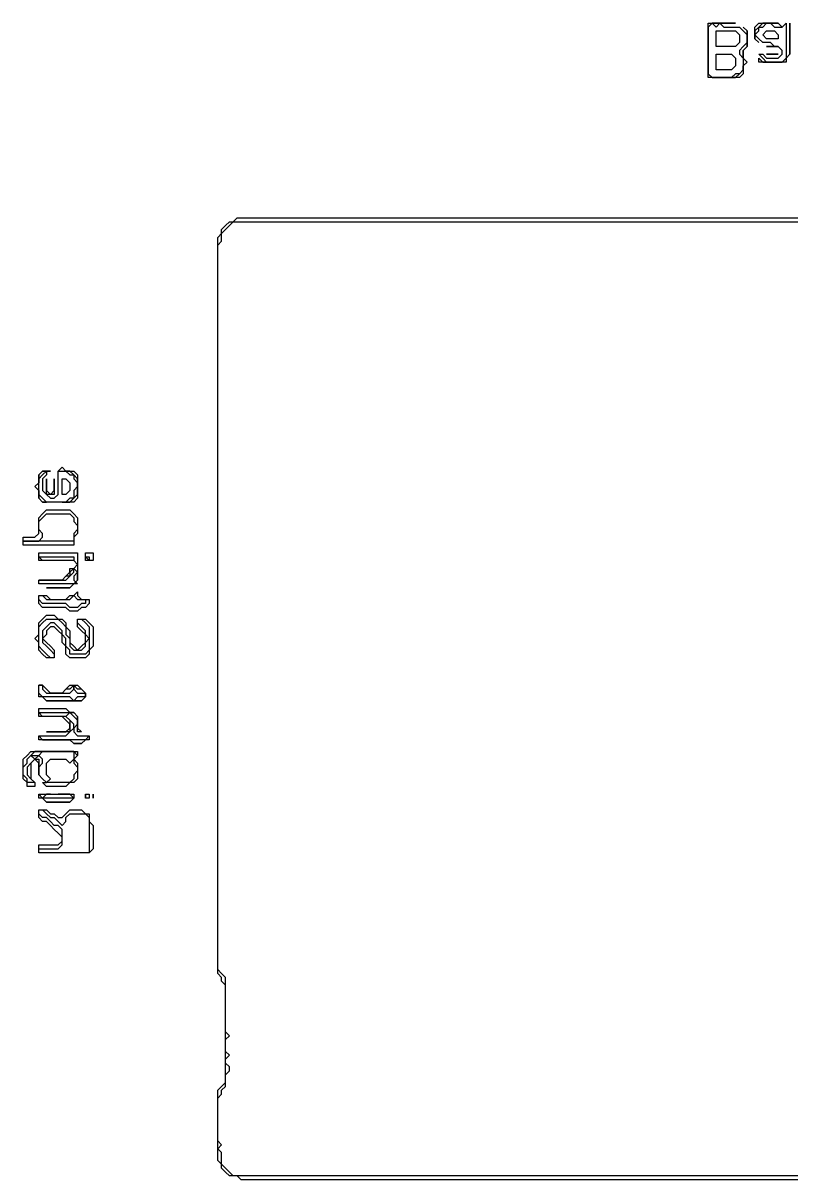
# Model space of a CAD drawing. Header units: metres. Extents: x 61 to 947, y 23 to 655.
# Drawn here: x 491 to 689, y 54 to 351 of the extents above; entities that cross this region are included whole.
import ezdxf

# ---------------------------------------------------------------- set-up
doc = ezdxf.new("R2010")
doc.units = ezdxf.units.M

msp = doc.modelspace()

# ---------------------------------------------------------------- linework, layer by layer
for points in [[(668, 337, 0), (667, 338, 0), (667, 339, 0), (667, 340, 0), (667, 341, 0), (667, 342, 0), (667, 343, 0), (667, 344, 0), (667, 345, 0), (667, 346, 0), (667, 347, 0), (667, 348, 0), (667, 349, 0), (667, 350, 0), (668, 351, 0), (669, 350, 0), (670, 351, 0), (671, 350, 0), (672, 350, 0), (673, 350, 0), (674, 350, 0), (675, 350, 0), (676, 349, 0), (677, 348, 0), (677, 347, 0), (677, 346, 0), (676, 345, 0), (675, 344, 0), (675, 343, 0), (676, 342, 0), (676, 341, 0), (676, 340, 0), (676, 339, 0), (675, 338, 0), (674, 338, 0), (673, 337, 0), (672, 337, 0), (671, 337, 0), (670, 337, 0), (669, 337, 0)], [(682, 341, 0), (681, 342, 0), (680, 343, 0), (681, 343, 0), (682, 342, 0), (683, 342, 0), (684, 342, 0), (685, 342, 0), (686, 343, 0), (686, 344, 0), (685, 345, 0), (684, 345, 0), (683, 346, 0), (682, 346, 0), (681, 346, 0), (680, 347, 0), (679, 348, 0), (680, 349, 0), (680, 350, 0), (681, 350, 0), (682, 351, 0), (683, 351, 0), (684, 350, 0), (685, 350, 0), (686, 350, 0), (687, 351, 0), (687, 350, 0), (687, 349, 0), (687, 348, 0), (687, 347, 0), (687, 346, 0), (687, 345, 0), (687, 344, 0), (687, 343, 0), (687, 342, 0), (686, 341, 0), (685, 341, 0), (684, 341, 0), (683, 341, 0)], [(497, 228, 0), (496, 229, 0), (495, 230, 0), (495, 231, 0), (495, 232, 0), (495, 233, 0), (495, 234, 0), (496, 235, 0), (497, 236, 0), (497, 235, 0), (496, 234, 0), (496, 233, 0), (496, 232, 0), (496, 231, 0), (497, 230, 0), (498, 229, 0), (499, 229, 0), (500, 230, 0), (500, 231, 0), (500, 232, 0), (500, 233, 0), (500, 234, 0), (500, 235, 0), (500, 236, 0), (501, 236, 0), (502, 236, 0), (503, 235, 0), (504, 235, 0), (504, 234, 0), (505, 233, 0), (505, 232, 0), (504, 231, 0), (504, 230, 0), (504, 229, 0), (503, 229, 0), (502, 228, 0), (501, 228, 0), (500, 228, 0), (499, 228, 0), (498, 228, 0)], [(491, 218, 0), (492, 218, 0), (493, 218, 0), (494, 218, 0), (495, 218, 0), (496, 219, 0), (496, 220, 0), (495, 221, 0), (495, 222, 0), (495, 223, 0), (496, 224, 0), (497, 225, 0), (498, 225, 0), (499, 225, 0), (500, 225, 0), (501, 225, 0), (502, 225, 0), (503, 225, 0), (504, 224, 0), (504, 223, 0), (505, 222, 0), (505, 221, 0), (504, 220, 0), (504, 219, 0), (504, 218, 0), (503, 218, 0), (502, 218, 0), (501, 218, 0), (500, 218, 0), (499, 218, 0), (498, 218, 0), (497, 218, 0), (496, 218, 0), (495, 218, 0), (494, 218, 0), (493, 218, 0), (492, 218, 0)], [(496, 213, 0), (495, 214, 0), (496, 214, 0), (497, 214, 0), (498, 214, 0), (499, 214, 0), (500, 214, 0), (501, 214, 0), (502, 214, 0), (503, 214, 0), (504, 214, 0), (504, 213, 0), (503, 213, 0), (502, 213, 0), (501, 213, 0), (500, 213, 0), (499, 213, 0), (498, 213, 0), (497, 213, 0)], [(508, 213, 0), (507, 214, 0), (508, 214, 0)], [(495, 207, 0), (495, 208, 0), (496, 208, 0), (497, 208, 0), (498, 208, 0), (499, 208, 0), (500, 208, 0), (501, 208, 0), (502, 208, 0), (503, 209, 0), (504, 210, 0), (504, 211, 0), (505, 210, 0), (504, 209, 0), (504, 208, 0), (505, 207, 0), (504, 207, 0), (503, 207, 0), (502, 207, 0), (501, 207, 0), (500, 207, 0), (499, 207, 0), (498, 207, 0), (497, 207, 0), (496, 207, 0)], [(503, 201, 0), (502, 202, 0), (501, 202, 0), (500, 202, 0), (499, 202, 0), (498, 202, 0), (497, 202, 0), (496, 202, 0), (495, 203, 0), (495, 204, 0), (496, 204, 0), (497, 203, 0), (498, 203, 0), (499, 203, 0), (500, 203, 0), (501, 203, 0), (502, 203, 0), (503, 203, 0), (504, 204, 0), (505, 203, 0), (506, 203, 0), (507, 203, 0), (507, 202, 0), (506, 202, 0), (505, 201, 0), (504, 201, 0)], [(498, 188, 0), (497, 189, 0), (496, 190, 0), (495, 191, 0), (495, 192, 0), (495, 193, 0), (495, 194, 0), (495, 195, 0), (495, 196, 0), (496, 197, 0), (497, 198, 0), (498, 198, 0), (499, 198, 0), (500, 198, 0), (501, 197, 0), (502, 196, 0), (502, 195, 0), (502, 194, 0), (503, 193, 0), (503, 192, 0), (503, 191, 0), (504, 190, 0), (505, 190, 0), (506, 190, 0), (507, 191, 0), (507, 192, 0), (508, 193, 0), (507, 194, 0), (507, 195, 0), (506, 196, 0), (505, 197, 0), (505, 198, 0), (506, 198, 0), (507, 197, 0), (508, 196, 0), (508, 195, 0), (508, 194, 0), (508, 193, 0), (508, 192, 0), (508, 191, 0), (508, 190, 0), (507, 189, 0), (506, 189, 0), (505, 189, 0), (504, 189, 0), (503, 189, 0), (503, 190, 0), (502, 191, 0), (502, 192, 0), (502, 193, 0), (501, 194, 0), (501, 195, 0), (500, 196, 0), (499, 197, 0), (498, 197, 0), (497, 196, 0), (496, 195, 0), (496, 194, 0), (496, 193, 0), (496, 192, 0), (497, 191, 0), (498, 190, 0), (499, 189, 0), (499, 188, 0)], [(504, 177, 0), (503, 178, 0), (502, 178, 0), (501, 178, 0), (500, 178, 0), (499, 178, 0), (498, 178, 0), (497, 178, 0), (496, 178, 0), (495, 179, 0), (495, 180, 0), (495, 181, 0), (496, 181, 0), (496, 180, 0), (497, 179, 0), (498, 179, 0), (499, 179, 0), (500, 179, 0), (501, 179, 0), (502, 179, 0), (503, 179, 0), (504, 180, 0), (504, 181, 0), (504, 180, 0), (505, 179, 0), (506, 179, 0), (507, 179, 0), (507, 178, 0), (506, 178, 0), (505, 178, 0)], [(495, 167, 0), (495, 168, 0), (496, 168, 0), (497, 168, 0), (498, 168, 0), (499, 168, 0), (500, 168, 0), (501, 168, 0), (502, 168, 0), (503, 169, 0), (504, 170, 0), (504, 171, 0), (503, 172, 0), (502, 173, 0), (501, 173, 0), (500, 173, 0), (499, 173, 0), (498, 173, 0), (497, 173, 0), (496, 173, 0), (495, 174, 0), (496, 174, 0), (497, 174, 0), (498, 174, 0), (499, 174, 0), (500, 174, 0), (501, 174, 0), (502, 174, 0), (503, 174, 0), (504, 173, 0), (505, 172, 0), (505, 171, 0), (504, 170, 0), (504, 169, 0), (505, 168, 0), (506, 168, 0), (507, 168, 0), (508, 168, 0), (508, 167, 0), (507, 167, 0), (506, 167, 0), (505, 167, 0), (504, 167, 0), (503, 167, 0), (502, 167, 0), (501, 167, 0), (500, 167, 0), (499, 167, 0), (498, 167, 0), (497, 167, 0), (496, 167, 0)], [(492, 156, 0), (492, 157, 0), (491, 158, 0), (491, 159, 0), (491, 160, 0), (492, 161, 0), (492, 162, 0), (493, 163, 0), (494, 163, 0), (495, 163, 0), (496, 164, 0), (497, 164, 0), (498, 164, 0), (499, 164, 0), (500, 164, 0), (501, 164, 0), (502, 164, 0), (503, 164, 0), (504, 164, 0), (504, 163, 0), (504, 162, 0), (504, 161, 0), (505, 160, 0), (505, 159, 0), (504, 158, 0), (504, 157, 0), (503, 156, 0), (502, 156, 0), (501, 156, 0), (500, 156, 0), (499, 156, 0), (498, 156, 0), (497, 156, 0), (496, 157, 0), (495, 158, 0), (495, 159, 0), (495, 160, 0), (496, 161, 0), (496, 162, 0), (495, 163, 0), (494, 162, 0), (493, 161, 0), (492, 160, 0), (492, 159, 0), (492, 158, 0), (493, 157, 0), (494, 156, 0), (493, 156, 0)], [(495, 152, 0), (495, 153, 0), (496, 153, 0), (497, 153, 0), (498, 153, 0), (499, 153, 0), (500, 153, 0), (501, 153, 0), (502, 153, 0), (503, 153, 0), (504, 153, 0), (504, 152, 0), (503, 152, 0), (502, 152, 0), (501, 152, 0), (500, 152, 0), (499, 152, 0), (498, 152, 0), (497, 152, 0), (496, 152, 0)], [(507, 152, 0), (507, 153, 0), (508, 153, 0), (508, 152, 0)], [(495, 138, 0), (495, 139, 0), (496, 139, 0), (497, 139, 0), (498, 139, 0), (499, 139, 0), (500, 139, 0), (501, 140, 0), (501, 141, 0), (501, 142, 0), (501, 143, 0), (501, 144, 0), (500, 145, 0), (499, 145, 0), (498, 146, 0), (497, 147, 0), (496, 147, 0), (495, 148, 0), (495, 149, 0), (496, 149, 0), (497, 148, 0), (498, 147, 0), (499, 147, 0), (500, 146, 0), (501, 145, 0), (502, 146, 0), (502, 147, 0), (503, 148, 0), (504, 148, 0), (505, 148, 0), (506, 148, 0), (507, 148, 0), (508, 147, 0), (508, 146, 0), (508, 145, 0), (508, 144, 0), (508, 143, 0), (508, 142, 0), (508, 141, 0), (508, 140, 0), (508, 139, 0), (508, 138, 0), (507, 138, 0), (506, 138, 0), (505, 138, 0), (504, 138, 0), (503, 138, 0), (502, 138, 0), (501, 138, 0), (500, 138, 0), (499, 138, 0), (498, 138, 0), (497, 138, 0), (496, 138, 0)]]:
    msp.add_polyline3d(points, close=True)
msp.add_polyline3d([(690, 55, 0), (689, 55, 0), (688, 55, 0), (687, 55, 0), (686, 55, 0), (685, 55, 0), (684, 55, 0), (683, 55, 0), (682, 55, 0), (681, 55, 0), (680, 55, 0), (679, 55, 0), (678, 55, 0), (677, 55, 0), (676, 55, 0), (675, 55, 0), (674, 55, 0), (673, 55, 0), (672, 55, 0), (671, 55, 0), (670, 55, 0), (669, 55, 0), (668, 55, 0), (667, 55, 0), (666, 55, 0), (665, 55, 0), (664, 55, 0), (663, 55, 0), (662, 55, 0), (661, 55, 0), (660, 55, 0), (659, 55, 0), (658, 55, 0), (657, 55, 0), (656, 55, 0), (655, 55, 0), (654, 55, 0), (653, 55, 0), (652, 55, 0), (651, 55, 0), (650, 55, 0), (649, 55, 0), (648, 55, 0), (647, 55, 0), (646, 55, 0), (645, 55, 0), (644, 55, 0), (643, 55, 0), (642, 55, 0), (641, 55, 0), (640, 55, 0), (639, 55, 0), (638, 55, 0), (637, 55, 0), (636, 55, 0), (635, 55, 0), (634, 55, 0), (633, 55, 0), (632, 55, 0), (631, 55, 0), (630, 55, 0), (629, 55, 0), (628, 55, 0), (627, 55, 0), (626, 55, 0), (625, 55, 0), (624, 55, 0), (623, 55, 0), (622, 55, 0), (621, 55, 0), (620, 55, 0), (619, 55, 0), (618, 55, 0), (617, 55, 0), (616, 55, 0), (615, 55, 0), (614, 55, 0), (613, 55, 0), (612, 55, 0), (611, 55, 0), (610, 55, 0), (609, 55, 0), (608, 55, 0), (607, 55, 0), (606, 55, 0), (605, 55, 0), (604, 55, 0), (603, 55, 0), (602, 55, 0), (601, 55, 0), (600, 55, 0), (599, 55, 0), (598, 55, 0), (597, 55, 0), (596, 55, 0), (595, 55, 0), (594, 55, 0), (593, 55, 0), (592, 55, 0), (591, 55, 0), (590, 55, 0), (589, 55, 0), (588, 55, 0), (587, 55, 0), (586, 55, 0), (585, 55, 0), (584, 55, 0), (583, 55, 0), (582, 55, 0), (581, 55, 0), (580, 55, 0), (579, 55, 0), (578, 55, 0), (577, 55, 0), (576, 55, 0), (575, 55, 0), (574, 55, 0), (573, 55, 0), (572, 55, 0), (571, 55, 0), (570, 55, 0), (569, 55, 0), (568, 55, 0), (567, 55, 0), (566, 55, 0), (565, 55, 0), (564, 55, 0), (563, 55, 0), (562, 55, 0), (561, 55, 0), (560, 55, 0), (559, 55, 0), (558, 55, 0), (557, 55, 0), (556, 55, 0), (555, 55, 0), (554, 55, 0), (553, 55, 0), (552, 55, 0), (551, 55, 0), (550, 55, 0), (549, 55, 0), (548, 55, 0), (547, 55, 0), (546, 55, 0), (545, 55, 0), (544, 56, 0), (543, 57, 0), (542, 58, 0), (542, 59, 0), (542, 60, 0), (542, 61, 0), (541, 62, 0), (542, 63, 0), (541, 64, 0), (541, 65, 0), (541, 66, 0), (541, 67, 0), (541, 68, 0), (541, 69, 0), (541, 70, 0), (541, 71, 0), (541, 72, 0), (541, 73, 0), (541, 74, 0), (541, 75, 0), (542, 76, 0), (542, 77, 0), (543, 78, 0), (543, 79, 0), (543, 80, 0), (543, 81, 0), (544, 82, 0), (544, 83, 0), (543, 84, 0), (543, 85, 0), (544, 86, 0), (543, 87, 0), (543, 88, 0), (543, 89, 0), (543, 90, 0), (544, 91, 0), (543, 92, 0), (543, 93, 0), (543, 94, 0), (543, 95, 0), (543, 96, 0), (543, 97, 0), (543, 98, 0), (543, 99, 0), (543, 100, 0), (543, 101, 0), (543, 102, 0), (543, 103, 0), (543, 104, 0), (543, 105, 0), (543, 106, 0), (542, 107, 0), (541, 108, 0), (541, 109, 0), (541, 110, 0), (541, 111, 0), (541, 112, 0), (541, 113, 0), (541, 114, 0), (541, 115, 0), (541, 116, 0), (541, 117, 0), (541, 118, 0), (541, 119, 0), (541, 120, 0), (541, 121, 0), (541, 122, 0), (541, 123, 0), (541, 124, 0), (541, 125, 0), (541, 126, 0), (541, 127, 0), (541, 128, 0), (541, 129, 0), (541, 130, 0), (541, 131, 0), (541, 132, 0), (541, 133, 0), (541, 134, 0), (541, 135, 0), (541, 136, 0), (541, 137, 0), (541, 138, 0), (541, 139, 0), (541, 140, 0), (541, 141, 0), (541, 142, 0), (541, 143, 0), (541, 144, 0), (541, 145, 0), (541, 146, 0), (541, 147, 0), (541, 148, 0), (541, 149, 0), (541, 150, 0), (541, 151, 0), (541, 152, 0), (541, 153, 0), (541, 154, 0), (541, 155, 0), (541, 156, 0), (541, 157, 0), (541, 158, 0), (541, 159, 0), (541, 160, 0), (541, 161, 0), (541, 162, 0), (541, 163, 0), (541, 164, 0), (541, 165, 0), (541, 166, 0), (541, 167, 0), (541, 168, 0), (541, 169, 0), (541, 170, 0), (541, 171, 0), (541, 172, 0), (541, 173, 0), (541, 174, 0), (541, 175, 0), (541, 176, 0), (541, 177, 0), (541, 178, 0), (541, 179, 0), (541, 180, 0), (541, 181, 0), (541, 182, 0), (541, 183, 0), (541, 184, 0), (541, 185, 0), (541, 186, 0), (541, 187, 0), (541, 188, 0), (541, 189, 0), (541, 190, 0), (541, 191, 0), (541, 192, 0), (541, 193, 0), (541, 194, 0), (541, 195, 0), (541, 196, 0), (541, 197, 0), (541, 198, 0), (541, 199, 0), (541, 200, 0), (541, 201, 0), (541, 202, 0), (541, 203, 0), (541, 204, 0), (541, 205, 0), (541, 206, 0), (541, 207, 0), (541, 208, 0), (541, 209, 0), (541, 210, 0), (541, 211, 0), (541, 212, 0), (541, 213, 0), (541, 214, 0), (541, 215, 0), (541, 216, 0), (541, 217, 0), (541, 218, 0), (541, 219, 0), (541, 220, 0), (541, 221, 0), (541, 222, 0), (541, 223, 0), (541, 224, 0), (541, 225, 0), (541, 226, 0), (541, 227, 0), (541, 228, 0), (541, 229, 0), (541, 230, 0), (541, 231, 0), (541, 232, 0), (541, 233, 0), (541, 234, 0), (541, 235, 0), (541, 236, 0), (541, 237, 0), (541, 238, 0), (541, 239, 0), (541, 240, 0), (541, 241, 0), (541, 242, 0), (541, 243, 0), (541, 244, 0), (541, 245, 0), (541, 246, 0), (541, 247, 0), (541, 248, 0), (541, 249, 0), (541, 250, 0), (541, 251, 0), (541, 252, 0), (541, 253, 0), (541, 254, 0), (541, 255, 0), (541, 256, 0), (541, 257, 0), (541, 258, 0), (541, 259, 0), (541, 260, 0), (541, 261, 0), (541, 262, 0), (541, 263, 0), (541, 264, 0), (541, 265, 0), (541, 266, 0), (541, 267, 0), (541, 268, 0), (541, 269, 0), (541, 270, 0), (541, 271, 0), (541, 272, 0), (541, 273, 0), (541, 274, 0), (541, 275, 0), (541, 276, 0), (541, 277, 0), (541, 278, 0), (541, 279, 0), (541, 280, 0), (541, 281, 0), (541, 282, 0), (541, 283, 0), (541, 284, 0), (541, 285, 0), (541, 286, 0), (541, 287, 0), (541, 288, 0), (541, 289, 0), (541, 290, 0), (541, 291, 0), (541, 292, 0), (541, 293, 0), (541, 294, 0), (542, 295, 0), (542, 296, 0), (542, 297, 0), (543, 298, 0), (544, 299, 0), (545, 300, 0), (546, 300, 0), (547, 300, 0), (548, 300, 0), (549, 300, 0), (550, 300, 0), (551, 300, 0), (552, 300, 0), (553, 300, 0), (554, 300, 0), (555, 300, 0), (556, 300, 0), (557, 300, 0), (558, 300, 0), (559, 300, 0), (560, 300, 0), (561, 300, 0), (562, 300, 0), (563, 300, 0), (564, 300, 0), (565, 300, 0), (566, 300, 0), (567, 300, 0), (568, 300, 0), (569, 300, 0), (570, 300, 0), (571, 300, 0), (572, 300, 0), (573, 300, 0), (574, 300, 0), (575, 300, 0), (576, 300, 0), (577, 300, 0), (578, 300, 0), (579, 300, 0), (580, 300, 0), (581, 300, 0), (582, 300, 0), (583, 300, 0), (584, 300, 0), (585, 300, 0), (586, 300, 0), (587, 300, 0), (588, 300, 0), (589, 300, 0), (590, 300, 0), (591, 300, 0), (592, 300, 0), (593, 300, 0), (594, 300, 0), (595, 300, 0), (596, 300, 0), (597, 300, 0), (598, 300, 0), (599, 300, 0), (600, 300, 0), (601, 300, 0), (602, 300, 0), (603, 300, 0), (604, 300, 0), (605, 300, 0), (606, 300, 0), (607, 300, 0), (608, 300, 0), (609, 300, 0), (610, 300, 0), (611, 300, 0), (612, 300, 0), (613, 300, 0), (614, 300, 0), (615, 300, 0), (616, 300, 0), (617, 300, 0), (618, 300, 0), (619, 300, 0), (620, 300, 0), (621, 300, 0), (622, 300, 0), (623, 300, 0), (624, 300, 0), (625, 300, 0), (626, 300, 0), (627, 300, 0), (628, 300, 0), (629, 300, 0), (630, 300, 0), (631, 300, 0), (632, 300, 0), (633, 300, 0), (634, 300, 0), (635, 300, 0), (636, 300, 0), (637, 300, 0), (638, 300, 0), (639, 300, 0), (640, 300, 0), (641, 300, 0), (642, 300, 0), (643, 300, 0), (644, 300, 0), (645, 300, 0), (646, 300, 0), (647, 300, 0), (648, 300, 0), (649, 300, 0), (650, 300, 0), (651, 300, 0), (652, 300, 0), (653, 300, 0), (654, 300, 0), (655, 300, 0), (656, 300, 0), (657, 300, 0), (658, 300, 0), (659, 300, 0), (660, 300, 0), (661, 300, 0), (662, 300, 0), (663, 300, 0), (664, 300, 0), (665, 300, 0), (666, 300, 0), (667, 300, 0), (668, 300, 0), (669, 300, 0), (670, 300, 0), (671, 300, 0), (672, 300, 0), (673, 300, 0), (674, 300, 0), (675, 300, 0), (676, 300, 0), (677, 300, 0), (678, 300, 0), (679, 300, 0), (680, 300, 0), (681, 300, 0), (682, 300, 0), (683, 300, 0), (684, 300, 0), (685, 300, 0), (686, 300, 0), (687, 300, 0), (688, 300, 0), (689, 300, 0), (690, 300, 0)])
at = {"layer": '1'}
for points in [[(667, 337, 0), (667, 338, 0), (667, 339, 0), (667, 340, 0), (667, 341, 0), (667, 342, 0), (667, 343, 0), (667, 344, 0), (667, 345, 0), (667, 346, 0), (667, 347, 0), (667, 348, 0), (667, 349, 0), (667, 350, 0), (667, 351, 0), (668, 351, 0), (669, 351, 0), (670, 351, 0), (671, 351, 0), (672, 351, 0), (673, 351, 0), (674, 351, 0), (673, 351, 0), (672, 351, 0), (671, 351, 0), (670, 351, 0), (669, 351, 0), (668, 351, 0), (667, 350, 0), (667, 349, 0), (667, 348, 0), (667, 347, 0), (667, 346, 0), (667, 345, 0), (667, 344, 0), (667, 343, 0), (667, 342, 0), (667, 341, 0), (667, 340, 0), (667, 339, 0), (667, 338, 0), (668, 337, 0), (669, 337, 0), (670, 337, 0), (671, 337, 0), (672, 337, 0), (673, 337, 0), (674, 337, 0), (675, 338, 0), (676, 339, 0), (676, 340, 0), (677, 341, 0), (676, 342, 0), (676, 343, 0), (676, 344, 0), (677, 345, 0), (677, 346, 0), (677, 347, 0), (677, 348, 0), (677, 349, 0), (676, 350, 0), (677, 349, 0), (677, 348, 0), (677, 347, 0), (677, 346, 0), (677, 345, 0), (676, 344, 0), (676, 343, 0), (676, 342, 0), (677, 341, 0), (676, 340, 0), (676, 339, 0), (676, 338, 0), (675, 337, 0), (674, 337, 0), (673, 337, 0), (672, 337, 0), (671, 337, 0), (670, 337, 0), (669, 337, 0), (668, 337, 0)], [(680, 346, 0), (679, 347, 0), (679, 348, 0), (679, 349, 0), (679, 350, 0), (680, 351, 0), (681, 351, 0), (682, 351, 0), (683, 351, 0), (684, 351, 0), (685, 351, 0), (686, 350, 0), (685, 351, 0), (684, 351, 0), (683, 351, 0), (682, 351, 0), (681, 351, 0), (680, 350, 0), (679, 349, 0), (679, 348, 0), (679, 347, 0)], [(680, 341, 0), (680, 342, 0), (681, 341, 0), (682, 341, 0), (683, 341, 0), (684, 341, 0), (685, 341, 0), (686, 341, 0), (687, 342, 0), (688, 343, 0), (688, 344, 0), (688, 345, 0), (688, 346, 0), (688, 347, 0), (688, 348, 0), (688, 349, 0), (688, 350, 0), (688, 351, 0), (688, 350, 0), (688, 349, 0), (688, 348, 0), (688, 347, 0), (688, 346, 0), (688, 345, 0), (688, 344, 0), (688, 343, 0), (687, 342, 0), (687, 341, 0), (686, 341, 0), (685, 341, 0), (684, 341, 0), (683, 341, 0), (682, 341, 0), (681, 341, 0)], [(669, 345, 0), (669, 346, 0), (669, 347, 0), (669, 348, 0), (669, 349, 0), (670, 349, 0), (671, 349, 0), (672, 349, 0), (673, 349, 0), (674, 349, 0), (675, 348, 0), (675, 347, 0), (675, 346, 0), (674, 345, 0), (673, 345, 0), (672, 345, 0), (671, 345, 0), (670, 345, 0)], [(682, 347, 0), (681, 348, 0), (682, 349, 0), (683, 349, 0), (684, 349, 0), (685, 348, 0), (685, 347, 0), (684, 347, 0), (683, 347, 0)], [(682, 345, 0), (683, 345, 0), (684, 345, 0), (685, 345, 0), (684, 345, 0), (683, 345, 0)], [(669, 339, 0), (669, 340, 0), (669, 341, 0), (669, 342, 0), (669, 343, 0), (670, 343, 0), (671, 343, 0), (672, 343, 0), (673, 343, 0), (674, 342, 0), (674, 341, 0), (674, 340, 0), (673, 339, 0), (672, 339, 0), (671, 339, 0), (670, 339, 0)], [(680, 344, 0)], [(682, 343, 0), (683, 343, 0), (684, 343, 0), (685, 343, 0), (684, 343, 0), (683, 343, 0)], [(496, 228, 0), (495, 229, 0), (495, 230, 0), (495, 231, 0), (494, 232, 0), (495, 233, 0), (495, 234, 0), (495, 235, 0), (496, 236, 0), (497, 236, 0), (498, 236, 0), (497, 236, 0), (496, 236, 0), (495, 235, 0), (495, 234, 0), (495, 233, 0), (494, 232, 0), (495, 231, 0), (495, 230, 0), (495, 229, 0), (496, 228, 0), (497, 228, 0)], [(501, 228, 0), (502, 228, 0), (503, 228, 0), (504, 229, 0), (505, 230, 0), (505, 231, 0), (505, 232, 0), (505, 233, 0), (505, 234, 0), (504, 235, 0), (503, 236, 0), (502, 236, 0), (501, 237, 0), (500, 236, 0), (501, 237, 0), (502, 236, 0), (503, 236, 0), (504, 236, 0), (505, 235, 0), (505, 234, 0), (505, 233, 0), (505, 232, 0), (505, 231, 0), (505, 230, 0), (505, 229, 0), (504, 228, 0), (503, 228, 0), (502, 228, 0)], [(497, 230, 0), (497, 231, 0), (497, 232, 0), (497, 233, 0), (497, 234, 0), (497, 233, 0), (497, 232, 0), (497, 231, 0), (498, 230, 0), (499, 231, 0), (499, 232, 0), (499, 233, 0), (499, 234, 0), (499, 233, 0), (499, 232, 0), (499, 231, 0), (499, 230, 0), (498, 230, 0)], [(501, 230, 0), (501, 231, 0), (501, 232, 0), (501, 233, 0), (501, 234, 0), (502, 234, 0), (503, 233, 0), (503, 232, 0), (503, 231, 0), (502, 230, 0)], [(491, 217, 0), (491, 218, 0), (491, 219, 0), (492, 219, 0), (493, 219, 0), (494, 219, 0), (495, 220, 0), (495, 221, 0), (495, 222, 0), (495, 223, 0), (495, 224, 0), (496, 225, 0), (497, 226, 0), (498, 226, 0), (499, 226, 0), (500, 226, 0), (501, 226, 0), (502, 226, 0), (503, 226, 0), (504, 225, 0), (505, 224, 0), (505, 223, 0), (505, 222, 0), (505, 221, 0), (505, 220, 0), (504, 219, 0), (504, 218, 0), (504, 217, 0), (503, 217, 0), (502, 217, 0), (501, 217, 0), (500, 217, 0), (499, 217, 0), (498, 217, 0), (497, 217, 0), (496, 217, 0), (495, 217, 0), (494, 217, 0), (493, 217, 0), (492, 217, 0)], [(497, 206, 0), (498, 206, 0), (499, 206, 0), (500, 206, 0), (501, 206, 0), (502, 206, 0), (503, 206, 0), (504, 207, 0), (505, 208, 0), (505, 209, 0), (505, 210, 0), (504, 211, 0), (503, 210, 0), (503, 209, 0), (502, 209, 0), (501, 208, 0), (500, 208, 0), (499, 208, 0), (498, 208, 0), (497, 208, 0), (496, 208, 0), (495, 208, 0), (496, 208, 0), (497, 208, 0), (498, 208, 0), (499, 208, 0), (500, 208, 0), (501, 208, 0), (502, 209, 0), (503, 210, 0), (503, 211, 0), (504, 211, 0), (505, 212, 0), (504, 213, 0), (503, 213, 0), (502, 213, 0), (501, 213, 0), (500, 213, 0), (499, 213, 0), (498, 213, 0), (497, 213, 0), (496, 213, 0), (495, 213, 0), (495, 214, 0), (495, 215, 0), (496, 215, 0), (497, 215, 0), (498, 215, 0), (499, 215, 0), (500, 215, 0), (501, 215, 0), (502, 215, 0), (503, 215, 0), (504, 215, 0), (505, 215, 0), (505, 214, 0), (505, 213, 0), (505, 212, 0), (505, 211, 0), (505, 210, 0), (505, 209, 0), (505, 208, 0), (504, 207, 0), (503, 206, 0), (502, 206, 0), (501, 206, 0), (500, 206, 0), (499, 206, 0), (498, 206, 0)], [(507, 213, 0), (507, 214, 0), (507, 215, 0), (508, 215, 0), (509, 215, 0), (509, 214, 0), (509, 213, 0), (508, 213, 0)], [(495, 206, 0)], [(503, 200, 0), (502, 201, 0), (501, 201, 0), (500, 201, 0), (499, 201, 0), (498, 201, 0), (497, 201, 0), (496, 201, 0), (495, 202, 0), (495, 203, 0), (495, 204, 0), (496, 204, 0), (497, 204, 0), (498, 203, 0), (499, 203, 0), (500, 203, 0), (501, 203, 0), (502, 203, 0), (503, 204, 0), (504, 204, 0), (505, 205, 0), (505, 204, 0), (506, 203, 0), (507, 203, 0), (508, 203, 0), (508, 202, 0), (507, 201, 0), (506, 201, 0), (505, 200, 0), (504, 200, 0)], [(497, 188, 0), (496, 189, 0), (495, 190, 0), (495, 191, 0), (495, 192, 0), (494, 193, 0), (495, 194, 0), (495, 195, 0), (495, 196, 0), (495, 197, 0), (496, 198, 0), (497, 199, 0), (498, 199, 0), (499, 199, 0), (500, 198, 0), (501, 198, 0), (502, 197, 0), (502, 196, 0), (503, 195, 0), (503, 194, 0), (503, 193, 0), (503, 192, 0), (504, 191, 0), (505, 190, 0), (506, 191, 0), (507, 192, 0), (507, 193, 0), (507, 194, 0), (506, 195, 0), (505, 196, 0), (505, 197, 0), (505, 198, 0), (506, 198, 0), (507, 198, 0), (508, 197, 0), (509, 196, 0), (509, 195, 0), (509, 194, 0), (509, 193, 0), (509, 192, 0), (509, 191, 0), (508, 190, 0), (508, 189, 0), (507, 188, 0), (506, 188, 0), (505, 188, 0), (504, 188, 0), (503, 188, 0), (502, 189, 0), (502, 190, 0), (502, 191, 0), (501, 192, 0), (501, 193, 0), (501, 194, 0), (500, 195, 0), (499, 196, 0), (498, 196, 0), (497, 195, 0), (497, 194, 0), (496, 193, 0), (497, 192, 0), (498, 191, 0), (499, 190, 0), (499, 189, 0), (499, 188, 0), (498, 188, 0)], [(497, 177, 0), (496, 178, 0), (495, 178, 0), (495, 179, 0), (496, 178, 0), (497, 177, 0), (498, 177, 0), (499, 177, 0), (500, 177, 0), (501, 177, 0), (502, 177, 0), (503, 177, 0), (504, 177, 0), (505, 177, 0), (506, 177, 0), (507, 178, 0), (507, 179, 0), (506, 180, 0), (505, 180, 0), (504, 181, 0), (503, 180, 0), (502, 180, 0), (501, 179, 0), (500, 179, 0), (499, 179, 0), (498, 179, 0), (497, 180, 0), (496, 181, 0), (495, 181, 0), (496, 181, 0), (497, 180, 0), (498, 179, 0), (499, 179, 0), (500, 179, 0), (501, 179, 0), (502, 180, 0), (503, 181, 0), (504, 181, 0), (505, 181, 0), (506, 180, 0), (507, 179, 0), (507, 178, 0), (506, 177, 0), (505, 177, 0), (504, 177, 0), (503, 177, 0), (502, 177, 0), (501, 177, 0), (500, 177, 0), (499, 177, 0), (498, 177, 0)], [(497, 169, 0), (498, 169, 0), (499, 169, 0), (500, 169, 0), (501, 169, 0), (502, 169, 0), (503, 170, 0), (503, 171, 0), (502, 172, 0), (501, 173, 0), (500, 173, 0), (499, 173, 0), (498, 173, 0), (497, 173, 0), (496, 173, 0), (495, 173, 0), (495, 174, 0), (495, 175, 0), (496, 175, 0), (497, 175, 0), (498, 175, 0), (499, 175, 0), (500, 175, 0), (501, 175, 0), (502, 175, 0), (503, 174, 0), (504, 174, 0), (505, 173, 0), (505, 172, 0), (505, 171, 0), (505, 170, 0), (506, 169, 0), (505, 169, 0), (505, 170, 0), (505, 171, 0), (505, 172, 0), (505, 173, 0), (504, 174, 0), (503, 174, 0), (502, 173, 0), (503, 172, 0), (503, 171, 0), (503, 170, 0), (503, 169, 0), (502, 169, 0), (501, 169, 0), (500, 169, 0), (499, 169, 0), (498, 169, 0)], [(504, 166, 0), (503, 167, 0), (502, 167, 0), (501, 167, 0), (500, 167, 0), (499, 167, 0), (498, 167, 0), (497, 167, 0), (496, 167, 0), (495, 167, 0), (495, 168, 0), (496, 167, 0), (497, 167, 0), (498, 167, 0), (499, 167, 0), (500, 167, 0), (501, 167, 0), (502, 167, 0), (503, 167, 0), (504, 166, 0), (505, 166, 0), (506, 166, 0), (507, 167, 0), (508, 168, 0), (508, 167, 0), (507, 167, 0), (506, 166, 0), (505, 166, 0)], [(492, 155, 0), (492, 156, 0), (491, 157, 0), (491, 158, 0), (491, 159, 0), (491, 160, 0), (491, 161, 0), (491, 162, 0), (492, 163, 0), (493, 164, 0), (494, 164, 0), (495, 164, 0), (496, 164, 0), (497, 164, 0), (498, 164, 0), (499, 164, 0), (500, 164, 0), (501, 164, 0), (502, 164, 0), (503, 164, 0), (504, 164, 0), (505, 164, 0), (505, 163, 0), (504, 162, 0), (505, 161, 0), (505, 160, 0), (505, 159, 0), (505, 158, 0), (505, 157, 0), (504, 156, 0), (503, 156, 0), (502, 155, 0), (501, 155, 0), (500, 155, 0), (499, 155, 0), (498, 155, 0), (497, 155, 0), (496, 156, 0), (497, 156, 0), (498, 157, 0), (497, 158, 0), (497, 159, 0), (497, 160, 0), (497, 161, 0), (498, 162, 0), (499, 162, 0), (500, 162, 0), (501, 162, 0), (502, 162, 0), (503, 161, 0), (504, 162, 0), (505, 163, 0), (504, 164, 0), (503, 164, 0), (502, 164, 0), (501, 164, 0), (500, 164, 0), (499, 164, 0), (498, 164, 0), (497, 164, 0), (496, 164, 0), (495, 164, 0), (494, 164, 0), (493, 163, 0), (494, 162, 0), (495, 162, 0), (495, 161, 0), (495, 160, 0), (495, 159, 0), (495, 158, 0), (495, 159, 0), (495, 160, 0), (495, 161, 0), (494, 162, 0), (493, 161, 0), (493, 160, 0), (493, 159, 0), (493, 158, 0), (493, 157, 0), (494, 156, 0), (494, 155, 0), (493, 155, 0)], [(497, 151, 0), (496, 152, 0), (495, 152, 0), (495, 153, 0), (496, 152, 0), (497, 153, 0), (498, 153, 0), (497, 153, 0), (496, 152, 0), (497, 151, 0), (498, 151, 0), (499, 151, 0), (500, 151, 0), (501, 151, 0), (502, 151, 0), (503, 151, 0), (504, 152, 0), (503, 153, 0), (502, 153, 0), (501, 153, 0), (500, 153, 0), (501, 153, 0), (502, 153, 0), (503, 153, 0), (504, 153, 0), (504, 152, 0), (503, 151, 0), (502, 151, 0), (501, 151, 0), (500, 151, 0), (499, 151, 0), (498, 151, 0)], [(507, 152, 0), (507, 153, 0)], [(509, 152, 0), (509, 153, 0)], [(495, 138, 0), (495, 139, 0), (495, 140, 0), (496, 140, 0), (497, 140, 0), (498, 140, 0), (499, 140, 0), (500, 140, 0), (501, 141, 0), (501, 142, 0), (500, 143, 0), (499, 144, 0), (498, 145, 0), (497, 146, 0), (496, 146, 0), (495, 147, 0), (495, 148, 0), (495, 149, 0), (496, 149, 0), (497, 149, 0), (498, 148, 0), (499, 148, 0), (500, 147, 0), (501, 147, 0), (502, 148, 0), (503, 149, 0), (504, 149, 0), (505, 149, 0), (506, 149, 0), (507, 148, 0), (508, 148, 0), (508, 147, 0), (508, 146, 0), (509, 145, 0), (509, 144, 0), (509, 143, 0), (509, 142, 0), (509, 141, 0), (509, 140, 0), (509, 139, 0), (508, 138, 0), (507, 138, 0), (506, 138, 0), (505, 138, 0), (504, 138, 0), (503, 138, 0), (502, 138, 0), (501, 138, 0), (500, 138, 0), (499, 138, 0), (498, 138, 0), (497, 138, 0), (496, 138, 0)]]:
    msp.add_polyline3d(points, close=True, dxfattribs=at)
msp.add_polyline3d([(690, 54, 0), (689, 54, 0), (688, 54, 0), (687, 54, 0), (686, 54, 0), (685, 54, 0), (684, 54, 0), (683, 54, 0), (682, 54, 0), (681, 54, 0), (680, 54, 0), (679, 54, 0), (678, 54, 0), (677, 54, 0), (676, 54, 0), (675, 54, 0), (674, 54, 0), (673, 54, 0), (672, 54, 0), (671, 54, 0), (670, 54, 0), (669, 54, 0), (668, 54, 0), (667, 54, 0), (666, 54, 0), (665, 54, 0), (664, 54, 0), (663, 54, 0), (662, 54, 0), (661, 54, 0), (660, 54, 0), (659, 54, 0), (658, 54, 0), (657, 54, 0), (656, 54, 0), (655, 54, 0), (654, 54, 0), (653, 54, 0), (652, 54, 0), (651, 54, 0), (650, 54, 0), (649, 54, 0), (648, 54, 0), (647, 54, 0), (646, 54, 0), (645, 54, 0), (644, 54, 0), (643, 54, 0), (642, 54, 0), (641, 54, 0), (640, 54, 0), (639, 54, 0), (638, 54, 0), (637, 54, 0), (636, 54, 0), (635, 54, 0), (634, 54, 0), (633, 54, 0), (632, 54, 0), (631, 54, 0), (630, 54, 0), (629, 54, 0), (628, 54, 0), (627, 54, 0), (626, 54, 0), (625, 54, 0), (624, 54, 0), (623, 54, 0), (622, 54, 0), (621, 54, 0), (620, 54, 0), (619, 54, 0), (618, 54, 0), (617, 54, 0), (616, 54, 0), (615, 54, 0), (614, 54, 0), (613, 54, 0), (612, 54, 0), (611, 54, 0), (610, 54, 0), (609, 54, 0), (608, 54, 0), (607, 54, 0), (606, 54, 0), (605, 54, 0), (604, 54, 0), (603, 54, 0), (602, 54, 0), (601, 54, 0), (600, 54, 0), (599, 54, 0), (598, 54, 0), (597, 54, 0), (596, 54, 0), (595, 54, 0), (594, 54, 0), (593, 54, 0), (592, 54, 0), (591, 54, 0), (590, 54, 0), (589, 54, 0), (588, 54, 0), (587, 54, 0), (586, 54, 0), (585, 54, 0), (584, 54, 0), (583, 54, 0), (582, 54, 0), (581, 54, 0), (580, 54, 0), (579, 54, 0), (578, 54, 0), (577, 54, 0), (576, 54, 0), (575, 54, 0), (574, 54, 0), (573, 54, 0), (572, 54, 0), (571, 54, 0), (570, 54, 0), (569, 54, 0), (568, 54, 0), (567, 54, 0), (566, 54, 0), (565, 54, 0), (564, 54, 0), (563, 54, 0), (562, 54, 0), (561, 54, 0), (560, 54, 0), (559, 54, 0), (558, 54, 0), (557, 54, 0), (556, 54, 0), (555, 54, 0), (554, 54, 0), (553, 54, 0), (552, 54, 0), (551, 54, 0), (550, 54, 0), (549, 54, 0), (548, 54, 0), (547, 54, 0), (546, 55, 0), (545, 55, 0), (544, 55, 0), (543, 56, 0), (542, 57, 0), (542, 58, 0), (541, 59, 0), (541, 60, 0), (541, 61, 0), (541, 62, 0), (541, 63, 0), (541, 64, 0), (541, 65, 0), (541, 66, 0), (541, 67, 0), (541, 68, 0), (541, 69, 0), (541, 70, 0), (541, 71, 0), (541, 72, 0), (541, 73, 0), (541, 74, 0), (541, 75, 0), (541, 76, 0), (541, 77, 0), (542, 78, 0), (543, 79, 0), (543, 80, 0), (543, 81, 0), (543, 82, 0), (543, 83, 0), (543, 84, 0), (543, 85, 0), (543, 86, 0), (543, 87, 0), (543, 88, 0), (543, 89, 0), (543, 90, 0), (543, 91, 0), (543, 92, 0), (543, 93, 0), (543, 94, 0), (543, 95, 0), (543, 96, 0), (543, 97, 0), (543, 98, 0), (543, 99, 0), (543, 100, 0), (543, 101, 0), (543, 102, 0), (543, 103, 0), (543, 104, 0), (542, 105, 0), (542, 106, 0), (541, 107, 0), (541, 108, 0), (541, 109, 0), (541, 110, 0), (541, 111, 0), (541, 112, 0), (541, 113, 0), (541, 114, 0), (541, 115, 0), (541, 116, 0), (541, 117, 0), (541, 118, 0), (541, 119, 0), (541, 120, 0), (541, 121, 0), (541, 122, 0), (541, 123, 0), (541, 124, 0), (541, 125, 0), (541, 126, 0), (541, 127, 0), (541, 128, 0), (541, 129, 0), (541, 130, 0), (541, 131, 0), (541, 132, 0), (541, 133, 0), (541, 134, 0), (541, 135, 0), (541, 136, 0), (541, 137, 0), (541, 138, 0), (541, 139, 0), (541, 140, 0), (541, 141, 0), (541, 142, 0), (541, 143, 0), (541, 144, 0), (541, 145, 0), (541, 146, 0), (541, 147, 0), (541, 148, 0), (541, 149, 0), (541, 150, 0), (541, 151, 0), (541, 152, 0), (541, 153, 0), (541, 154, 0), (541, 155, 0), (541, 156, 0), (541, 157, 0), (541, 158, 0), (541, 159, 0), (541, 160, 0), (541, 161, 0), (541, 162, 0), (541, 163, 0), (541, 164, 0), (541, 165, 0), (541, 166, 0), (541, 167, 0), (541, 168, 0), (541, 169, 0), (541, 170, 0), (541, 171, 0), (541, 172, 0), (541, 173, 0), (541, 174, 0), (541, 175, 0), (541, 176, 0), (541, 177, 0), (541, 178, 0), (541, 179, 0), (541, 180, 0), (541, 181, 0), (541, 182, 0), (541, 183, 0), (541, 184, 0), (541, 185, 0), (541, 186, 0), (541, 187, 0), (541, 188, 0), (541, 189, 0), (541, 190, 0), (541, 191, 0), (541, 192, 0), (541, 193, 0), (541, 194, 0), (541, 195, 0), (541, 196, 0), (541, 197, 0), (541, 198, 0), (541, 199, 0), (541, 200, 0), (541, 201, 0), (541, 202, 0), (541, 203, 0), (541, 204, 0), (541, 205, 0), (541, 206, 0), (541, 207, 0), (541, 208, 0), (541, 209, 0), (541, 210, 0), (541, 211, 0), (541, 212, 0), (541, 213, 0), (541, 214, 0), (541, 215, 0), (541, 216, 0), (541, 217, 0), (541, 218, 0), (541, 219, 0), (541, 220, 0), (541, 221, 0), (541, 222, 0), (541, 223, 0), (541, 224, 0), (541, 225, 0), (541, 226, 0), (541, 227, 0), (541, 228, 0), (541, 229, 0), (541, 230, 0), (541, 231, 0), (541, 232, 0), (541, 233, 0), (541, 234, 0), (541, 235, 0), (541, 236, 0), (541, 237, 0), (541, 238, 0), (541, 239, 0), (541, 240, 0), (541, 241, 0), (541, 242, 0), (541, 243, 0), (541, 244, 0), (541, 245, 0), (541, 246, 0), (541, 247, 0), (541, 248, 0), (541, 249, 0), (541, 250, 0), (541, 251, 0), (541, 252, 0), (541, 253, 0), (541, 254, 0), (541, 255, 0), (541, 256, 0), (541, 257, 0), (541, 258, 0), (541, 259, 0), (541, 260, 0), (541, 261, 0), (541, 262, 0), (541, 263, 0), (541, 264, 0), (541, 265, 0), (541, 266, 0), (541, 267, 0), (541, 268, 0), (541, 269, 0), (541, 270, 0), (541, 271, 0), (541, 272, 0), (541, 273, 0), (541, 274, 0), (541, 275, 0), (541, 276, 0), (541, 277, 0), (541, 278, 0), (541, 279, 0), (541, 280, 0), (541, 281, 0), (541, 282, 0), (541, 283, 0), (541, 284, 0), (541, 285, 0), (541, 286, 0), (541, 287, 0), (541, 288, 0), (541, 289, 0), (541, 290, 0), (541, 291, 0), (541, 292, 0), (541, 293, 0), (541, 294, 0), (541, 295, 0), (541, 296, 0), (542, 297, 0), (542, 298, 0), (543, 299, 0), (544, 300, 0), (545, 300, 0), (546, 301, 0), (547, 301, 0), (548, 301, 0), (549, 301, 0), (550, 301, 0), (551, 301, 0), (552, 301, 0), (553, 301, 0), (554, 301, 0), (555, 301, 0), (556, 301, 0), (557, 301, 0), (558, 301, 0), (559, 301, 0), (560, 301, 0), (561, 301, 0), (562, 301, 0), (563, 301, 0), (564, 301, 0), (565, 301, 0), (566, 301, 0), (567, 301, 0), (568, 301, 0), (569, 301, 0), (570, 301, 0), (571, 301, 0), (572, 301, 0), (573, 301, 0), (574, 301, 0), (575, 301, 0), (576, 301, 0), (577, 301, 0), (578, 301, 0), (579, 301, 0), (580, 301, 0), (581, 301, 0), (582, 301, 0), (583, 301, 0), (584, 301, 0), (585, 301, 0), (586, 301, 0), (587, 301, 0), (588, 301, 0), (589, 301, 0), (590, 301, 0), (591, 301, 0), (592, 301, 0), (593, 301, 0), (594, 301, 0), (595, 301, 0), (596, 301, 0), (597, 301, 0), (598, 301, 0), (599, 301, 0), (600, 301, 0), (601, 301, 0), (602, 301, 0), (603, 301, 0), (604, 301, 0), (605, 301, 0), (606, 301, 0), (607, 301, 0), (608, 301, 0), (609, 301, 0), (610, 301, 0), (611, 301, 0), (612, 301, 0), (613, 301, 0), (614, 301, 0), (615, 301, 0), (616, 301, 0), (617, 301, 0), (618, 301, 0), (619, 301, 0), (620, 301, 0), (621, 301, 0), (622, 301, 0), (623, 301, 0), (624, 301, 0), (625, 301, 0), (626, 301, 0), (627, 301, 0), (628, 301, 0), (629, 301, 0), (630, 301, 0), (631, 301, 0), (632, 301, 0), (633, 301, 0), (634, 301, 0), (635, 301, 0), (636, 301, 0), (637, 301, 0), (638, 301, 0), (639, 301, 0), (640, 301, 0), (641, 301, 0), (642, 301, 0), (643, 301, 0), (644, 301, 0), (645, 301, 0), (646, 301, 0), (647, 301, 0), (648, 301, 0), (649, 301, 0), (650, 301, 0), (651, 301, 0), (652, 301, 0), (653, 301, 0), (654, 301, 0), (655, 301, 0), (656, 301, 0), (657, 301, 0), (658, 301, 0), (659, 301, 0), (660, 301, 0), (661, 301, 0), (662, 301, 0), (663, 301, 0), (664, 301, 0), (665, 301, 0), (666, 301, 0), (667, 301, 0), (668, 301, 0), (669, 301, 0), (670, 301, 0), (671, 301, 0), (672, 301, 0), (673, 301, 0), (674, 301, 0), (675, 301, 0), (676, 301, 0), (677, 301, 0), (678, 301, 0), (679, 301, 0), (680, 301, 0), (681, 301, 0), (682, 301, 0), (683, 301, 0), (684, 301, 0), (685, 301, 0), (686, 301, 0), (687, 301, 0), (688, 301, 0), (689, 301, 0), (690, 301, 0)], dxfattribs=at)

doc.saveas('drawing.dxf')
